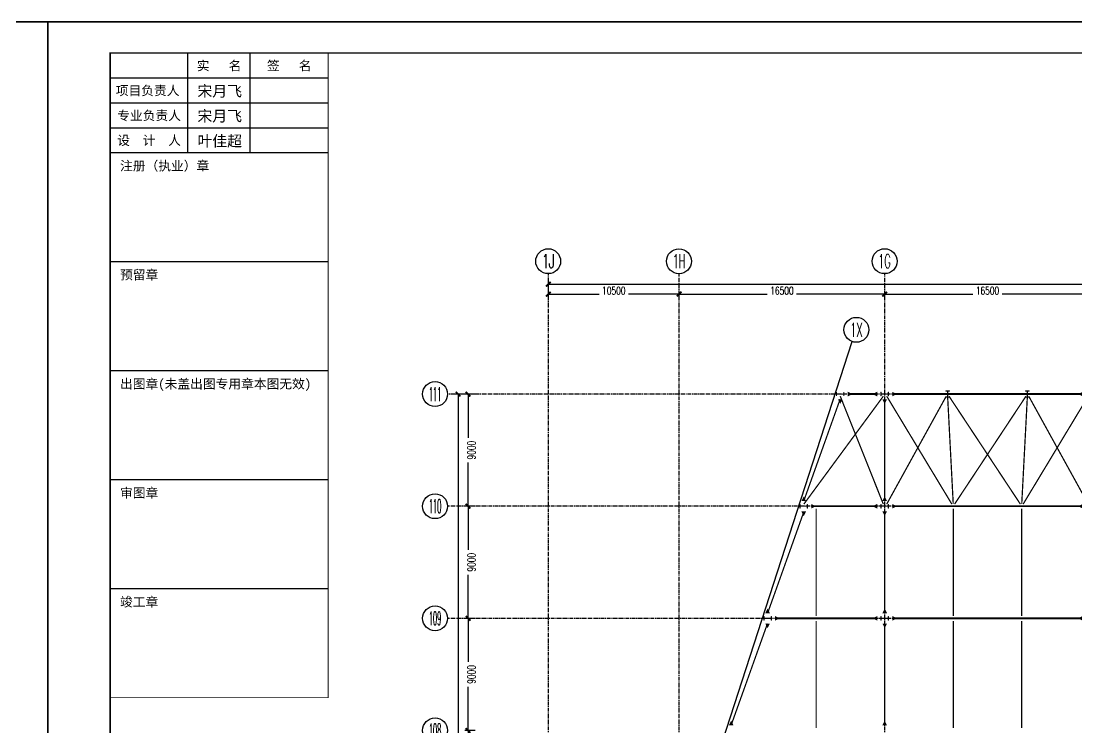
# Model space of a CAD drawing. Extents: x 782294 to 1727252, y -631030 to 17645.
# Drawn here: x 1388631 to 1473377, y -182724 to -125993 of the extents above; entities that cross this region are included whole.
import ezdxf
from ezdxf.enums import TextEntityAlignment as Align

# ---------------------------------------------------------------- set-up
doc = ezdxf.new("R2010")
doc.units = 0
for name, pattern in [('CENTER', [2, 1.25, -0.25, 0.25, -0.25]), ('ZN-CENTER', [2, 1.25, -0.25, 0.25, -0.25]), ('ZN-DOTE', [2.42, 2, -0.2, 0.02, -0.2])]:
    doc.linetypes.add(name, pattern=pattern)
doc.layers.get('Defpoints').update_dxf_attribs({"color": 210})
for name, color, linetype in [('!ZN1-填充-8', 8, 'Continuous'), ('!ZN2-WALL-5', 5, 'Continuous'), ('!ZN3-铝板幕墙-3', 3, 'Continuous'), ('!ZN6-轴线-1', 1, 'ZN-CENTER'), ('!ZN7-符号-173', 173, 'Continuous'), ('0-cxFrame', 155, 'Continuous'), ('2钢材断面', 2, 'Continuous'), ('3符号', 3, 'Continuous'), ('40钢材投影', 40, 'Continuous'), ('ALT_CEN-0-30', 1, 'CENTER'), ('DIM', 173, 'Continuous'), ('DOTE', 1, 'CENTER'), ('qianming', 155, 'Continuous'), ('S-AXIS', 111, 'Continuous'), ('TEXT', 7, 'Continuous'), ('结构轮廓线', 1, 'Continuous')]:
    doc.layers.add(name, color=color, linetype=linetype)
for name, color, linetype, lineweight in [('0-cxText', 131, 'Continuous', 25), ('S-bea', 40, 'Continuous', 0), ('S-col', 2, 'Continuous', 0), ('柱间支撑', 6, 'CENTER', 0), ('梁', 4, 'Continuous', 18)]:
    doc.layers.add(name, color=color, linetype=linetype, lineweight=lineweight)
doc.styles.add('_TCH_AXIS', font='COMPLEX', dxfattribs={"bigfont": 'GBCBIG'})
doc.styles.add('cx_biaoti', font='')
doc.styles.add('cx_tuming', font='simhei.ttf')
doc.styles.add('cx_tuqian1', font='')
doc.styles.add('DHTEXT-1', font='romans.shx', dxfattribs={"width": 0.7, "bigfont": 'chinese.shx'})
doc.styles.add('卓越符号', font='ROMANS.shx', dxfattribs={"width": 0.7, "bigfont": 'CHINESE.shx'})
doc.styles.add('图框宋体', font='', dxfattribs={"width": 0.75})
doc.styles.add('黑体', font='simhei.ttf', dxfattribs={"height": 12})
doc.styles.get('cx_biaoti').set_extended_font_data('SimSun')
doc.styles.get('cx_tuqian1').set_extended_font_data('SimSun')
doc.styles.get('图框宋体').set_extended_font_data('SimSun')
doc.dimstyles.new('ZN250', dxfattribs={"dimscale": 250, "dimtxt": 2.5, "dimasz": 1.5, "dimexe": 1, "dimexo": 2, "dimgap": 0.9, "dimtad": 1, "dimdec": 0, "dimdsep": 46, "dimtxsty": 'DHTEXT-1', "dimblk": 'ARCHTICK', "dimcen": 2.5, "dimclrd": 173, "dimclre": 173, "dimclrt": 7, "dimazin": 2, "dimtfac": 1, "dimtdec": 0, "dimtix": 1, "dimtmove": 2, "dimatfit": 3, "dimfxl": 0, "dimarcsym": 0})
doc.dimstyles.new('ZN50', dxfattribs={"dimscale": 50, "dimtxt": 2.5, "dimasz": 1.5, "dimexe": 1, "dimexo": 2, "dimgap": 0.9, "dimtad": 1, "dimdec": 0, "dimdsep": 46, "dimtxsty": 'DHTEXT-1', "dimblk": 'ARCHTICK', "dimcen": 2.5, "dimclrd": 173, "dimclre": 173, "dimclrt": 7, "dimazin": 2, "dimtfac": 1, "dimtdec": 0, "dimtix": 1, "dimtmove": 2, "dimatfit": 3, "dimfxl": 0, "dimtolj": 1, "dimtzin": 12, "dimarcsym": 0})
pattern_1 = [(45, (23170.37, -840229.27), (-70.710678, 70.710678), []), (50, (23170.37, -840229.27), (358.63009, -31.37607), [37.5, -412.5]), (355, (23170.37, -840229.27), (-69.37567, 376.09607), [30, -330]), (100.4514, (23200.26, -840231.9), (289.25469, 344.71977), [31.8701, -350.57106]), (46.1842, (23170.37, -840129.27), (533.62052, -82.7595), [56.25, -618.75]), (96.6356, (23214.84, -840136.17), (467.33135, 487.05894), [47.80514, -525.8565]), (351.1842, (23170.37, -840129.27), (467.33097, 487.0593), [45, -495]), (21, (23220.37, -840154.27), (298.45353, -201.30945), [37.5, -412.5]), (326, (23220.37, -840154.27), (121.65767, 362.57502), [30, -330]), (71.4514, (23245.24, -840171.05), (420.11131, 161.26525), [31.8701, -350.57106]), (37.5, (23170.37, -840229.27), (6.079928, 166.446927), [0, -326, 0, -335, 0, -331.25]), (7.5, (23170.37, -840229.27), (131.53477, 197.205856), [0, -191, 0, -318.5, 0, -126.25]), (327.5, (23058.87, -840229.27), (266.911218, -11.277436), [0, -125, 0, -390, 0, -517.5]), (317.5, (23008.87, -840229.27), (291.593085, 50.05249), [0, -162.5, 0, -259, 0, -367.5])]

# ---------------------------------------------------------------- blocks, each defined once
blk = doc.blocks.new('zjcx_lan_xinxi(Dragon)')
for p, q in [((7000, -3200), (0, -3200)), ((7000, -6700), (0, -6700)), ((7000, -10200), (0, -10200)), ((7000, -13700), (0, -13700)), ((7000, -17200), (0, -17200))]:
    blk.add_line(p, q)
at = {"const_width": 25}
blk.add_lwpolyline([(0, -20700), (7000, -20700), (7000, 0), (0, 0)], close=True, dxfattribs=at)
for points in [[(2500, -3200), (2500, 0)], [(4500, -3200), (4500, 0)], [(0, -800), (7000, -800)], [(0, -1600), (7000, -1600)], [(0, -2400), (7000, -2400)]]:
    blk.add_lwpolyline(points)
for points in [[(7000, -3200), (7000, 0)], [(0, -3200), (7000, -3200)], [(0, -20700), (7000, -20700), (7000, -3200)], [(0, -20700), (7000, -20700)]]:
    blk.add_lwpolyline(points, dxfattribs=at)
at = {"style": '图框宋体'}
for s, p in [('实   名', (3500, -400)), ('签   名', (5750, -400)), ('项目负责人', (1204, -1200)), ('专业负责人', (1250, -2000)), ('设  计  人', (1250, -2800))]:
    blk.add_text(s, height=300, dxfattribs=at).set_placement(p, align=Align.MIDDLE)
for s, p in [('注册（执业）章', (318, -3771)), ('预留章', (318, -7271)), ('出图章(未盖出图专用章本图无效)', (318, -10771)), ('审图章', (318, -14271)), ('竣工章', (318, -17771))]:
    blk.add_text(s, height=300, dxfattribs=at).set_placement(p)
blk = doc.blocks.new('T-信息(Dragon)')
at = {"layer": '0-cxFrame'}
blk.add_blockref('zjcx_lan_xinxi(Dragon)', (0, 0), dxfattribs=at)
at = {"layer": 'qianming', "color": 3, "style": 'cx_biaoti'}
for s, p in [('宋月飞', (3519, -1222)), ('宋月飞', (3519, -2022)), ('叶佳超', (3519, -2822))]:
    blk.add_text(s, height=350, dxfattribs=at).set_placement(p, align=Align.MIDDLE_CENTER)
blk = doc.blocks.new('TK22.A1 L(Dragon)')
at = {"layer": '0-cxFrame', "color": 7, "const_width": 0.5}
blk.add_lwpolyline([(0, 0), (-841, 0), (-841, 594), (0, 594)], close=True, dxfattribs=at)
at = {"layer": '0-cxFrame', "const_width": 0.5}
blk.add_lwpolyline([(-80, 10), (-821, 10), (-821, 584), (-80, 584)], close=True, dxfattribs=at)
at = {"layer": '0-cxFrame', "xscale": 0.01, "yscale": 0.01, "zscale": 0.01}
blk.add_blockref('T-信息(Dragon)', (-821, 584), dxfattribs=at)
at = {"style": '黑体', "flags": 4}
blk.add_attdef('图幅', text='', height=3.3, dxfattribs=at).set_placement((-40, 3), align=Align.RIGHT)
at = {"layer": '0-cxText', "flags": 4}
for tag, height, style, p in [('建设单位', 3.5, 'cx_tuming', (-45, 240)), ('项目名称', 3.5, 'cx_tuming', (-45, 210)), ('子项名称', 3.5, 'cx_tuming', (-45, 180)), ('工程编号', 3.3, 'cx_tuqian1', (-35, 165)), ('图名1', 3.5, 'cx_tuming', (-45, 87)), ('图名2', 3.5, 'cx_tuming', (-45, 79)), ('图名3', 3.5, 'cx_tuming', (-45, 71)), ('出图日期', 3.3, 'cx_tuqian1', (-39, 60)), ('专业', 3.3, 'cx_tuqian1', (-55, 52)), ('图号', 3.3, 'cx_tuqian1', (-55, 44)), ('版次', 3.3, 'cx_tuqian1', (-20, 44))]:
    blk.add_attdef(tag, text='', height=height, dxfattribs=dict(at, style=style)).set_placement(p, align=Align.MIDDLE)
at = {"layer": 'Defpoints', "color": 6, "flags": 4}
for tag, height, style, p in [('tufu', 3.3, '黑体', (-12, 12)), ('dwfname', 4, 'cx_tuqian1', (-80, 3))]:
    blk.add_attdef(tag, text='', height=height, dxfattribs=dict(at, style=style)).set_placement(p, align=Align.RIGHT)
blk = doc.blocks.new('_ArchTick')
at = {"color": 0, "linetype": 'ByBlock', "const_width": 0.4}
blk.add_lwpolyline([(-0.5, -0.5), (0.5, 0.5)], dxfattribs=at)
blk = doc.blocks.new('*D1346')
at = {"layer": 'Defpoints', "color": 0, "ltscale": 2500, "transparency": 16777216}
for p in [(-5386, 63000), (-6444, 54000), (-5386, 54000)]:
    blk.add_point(p, dxfattribs=at)
at = {"layer": 'DIM', "color": 173, "linetype": 'ByBlock', "lineweight": -2, "ltscale": 2500, "transparency": 16777216}
for p, q in [((-5886, 63000), (-6694, 63000)), ((-6444, 63000), (-6444, 59496)), ((-6444, 54000), (-6444, 57504)), ((-5886, 54000), (-6694, 54000))]:
    blk.add_line(p, q, dxfattribs=at)
at = {"layer": 'DIM', "color": 173, "lineweight": -2, "ltscale": 2500, "transparency": 16777216, "xscale": 375, "yscale": 375, "zscale": 375}
for p, rotation in [((-6444, 63000), 90), ((-6444, 54000), 270)]:
    blk.add_blockref('_ArchTick', p, dxfattribs=dict(at, rotation=rotation))
at = {"layer": 'DIM', "color": 7, "ltscale": 2500, "transparency": 16777216, "insert": (-6169, 58500), "char_height": 625, "attachment_point": 5, "rotation": 90, "style": 'DHTEXT-1'}
blk.add_mtext('9000', dxfattribs=at)
blk = doc.blocks.new('*D1347')
at = {"layer": 'Defpoints', "color": 0, "ltscale": 2500, "transparency": 16777216}
for p in [(-5386, 72000), (-6444, 63000), (-5386, 63000)]:
    blk.add_point(p, dxfattribs=at)
at = {"layer": 'DIM', "color": 173, "linetype": 'ByBlock', "lineweight": -2, "ltscale": 2500, "transparency": 16777216}
for p, q in [((-5886, 72000), (-6694, 72000)), ((-6444, 72000), (-6444, 68496)), ((-6444, 63000), (-6444, 66504)), ((-5886, 63000), (-6694, 63000))]:
    blk.add_line(p, q, dxfattribs=at)
at = {"layer": 'DIM', "color": 173, "lineweight": -2, "ltscale": 2500, "transparency": 16777216, "xscale": 375, "yscale": 375, "zscale": 375}
for p, rotation in [((-6444, 72000), 90), ((-6444, 63000), 270)]:
    blk.add_blockref('_ArchTick', p, dxfattribs=dict(at, rotation=rotation))
at = {"layer": 'DIM', "color": 7, "ltscale": 2500, "transparency": 16777216, "insert": (-6169, 67500), "char_height": 625, "attachment_point": 5, "rotation": 90, "style": 'DHTEXT-1'}
blk.add_mtext('9000', dxfattribs=at)
blk = doc.blocks.new('*D1348')
at = {"layer": 'Defpoints', "color": 0, "ltscale": 2500, "transparency": 16777216}
for p in [(-5386, 81000), (-6444, 72000), (-5386, 72000)]:
    blk.add_point(p, dxfattribs=at)
at = {"layer": 'DIM', "color": 173, "linetype": 'ByBlock', "lineweight": -2, "ltscale": 2500, "transparency": 16777216}
for p, q in [((-5886, 81000), (-6694, 81000)), ((-6444, 81000), (-6444, 77496)), ((-6444, 72000), (-6444, 75504)), ((-5886, 72000), (-6694, 72000))]:
    blk.add_line(p, q, dxfattribs=at)
at = {"layer": 'DIM', "color": 173, "lineweight": -2, "ltscale": 2500, "transparency": 16777216, "xscale": 375, "yscale": 375, "zscale": 375}
for p, rotation in [((-6444, 81000), 90), ((-6444, 72000), 270)]:
    blk.add_blockref('_ArchTick', p, dxfattribs=dict(at, rotation=rotation))
at = {"layer": 'DIM', "color": 7, "ltscale": 2500, "transparency": 16777216, "insert": (-6169, 76500), "char_height": 625, "attachment_point": 5, "rotation": 90, "style": 'DHTEXT-1'}
blk.add_mtext('9000', dxfattribs=at)
blk = doc.blocks.new('*D1349')
at = {"layer": 'Defpoints', "color": 0, "ltscale": 2500, "transparency": 16777216}
for p in [(-5386, 90000), (-6444, 81000), (-5386, 81000)]:
    blk.add_point(p, dxfattribs=at)
at = {"layer": 'DIM', "color": 173, "linetype": 'ByBlock', "lineweight": -2, "ltscale": 2500, "transparency": 16777216}
for p, q in [((-5886, 90000), (-6694, 90000)), ((-6444, 90000), (-6444, 86496)), ((-6444, 81000), (-6444, 84504)), ((-5886, 81000), (-6694, 81000))]:
    blk.add_line(p, q, dxfattribs=at)
at = {"layer": 'DIM', "color": 173, "lineweight": -2, "ltscale": 2500, "transparency": 16777216, "xscale": 375, "yscale": 375, "zscale": 375}
for p, rotation in [((-6444, 90000), 90), ((-6444, 81000), 270)]:
    blk.add_blockref('_ArchTick', p, dxfattribs=dict(at, rotation=rotation))
at = {"layer": 'DIM', "color": 7, "ltscale": 2500, "transparency": 16777216, "insert": (-6169, 85500), "char_height": 625, "attachment_point": 5, "rotation": 90, "style": 'DHTEXT-1'}
blk.add_mtext('9000', dxfattribs=at)
blk = doc.blocks.new('*D1350')
at = {"layer": 'Defpoints', "color": 0, "ltscale": 2500, "transparency": 16777216}
for p in [(10500, 98027), (0, 97120), (10500, 97120)]:
    blk.add_point(p, dxfattribs=at)
at = {"layer": 'DIM', "color": 173, "linetype": 'ByBlock', "lineweight": -2, "ltscale": 2500, "transparency": 16777216}
for p, q in [((0, 97620), (0, 98277)), ((0, 98027), (4077, 98027)), ((10500, 98027), (6423, 98027)), ((10500, 97620), (10500, 98277))]:
    blk.add_line(p, q, dxfattribs=at)
at = {"layer": 'DIM', "color": 173, "lineweight": -2, "ltscale": 2500, "transparency": 16777216, "xscale": 375, "yscale": 375, "zscale": 375, "rotation": 180}
blk.add_blockref('_ArchTick', (0, 98027), dxfattribs=at)
at = {"layer": 'DIM', "color": 173, "lineweight": -2, "ltscale": 2500, "transparency": 16777216, "xscale": 375, "yscale": 375, "zscale": 375}
blk.add_blockref('_ArchTick', (10500, 98027), dxfattribs=at)
at = {"layer": 'DIM', "color": 7, "ltscale": 2500, "transparency": 16777216, "insert": (5250, 98302), "char_height": 625, "attachment_point": 5, "style": 'DHTEXT-1'}
blk.add_mtext('10500', dxfattribs=at)
blk = doc.blocks.new('*D1351')
at = {"layer": 'Defpoints', "color": 0, "ltscale": 2500, "transparency": 16777216}
for p in [(27000, 98027), (10500, 97120), (27000, 97120)]:
    blk.add_point(p, dxfattribs=at)
at = {"layer": 'DIM', "color": 173, "linetype": 'ByBlock', "lineweight": -2, "ltscale": 2500, "transparency": 16777216}
for p, q in [((10500, 97620), (10500, 98277)), ((10500, 98027), (17577, 98027)), ((27000, 98027), (19923, 98027)), ((27000, 97620), (27000, 98277))]:
    blk.add_line(p, q, dxfattribs=at)
at = {"layer": 'DIM', "color": 173, "lineweight": -2, "ltscale": 2500, "transparency": 16777216, "xscale": 375, "yscale": 375, "zscale": 375, "rotation": 180}
blk.add_blockref('_ArchTick', (10500, 98027), dxfattribs=at)
at = {"layer": 'DIM', "color": 173, "lineweight": -2, "ltscale": 2500, "transparency": 16777216, "xscale": 375, "yscale": 375, "zscale": 375}
blk.add_blockref('_ArchTick', (27000, 98027), dxfattribs=at)
at = {"layer": 'DIM', "color": 7, "ltscale": 2500, "transparency": 16777216, "insert": (18750, 98302), "char_height": 625, "attachment_point": 5, "style": 'DHTEXT-1'}
blk.add_mtext('16500', dxfattribs=at)
blk = doc.blocks.new('*D1358')
at = {"layer": 'Defpoints', "color": 0, "ltscale": 2500, "transparency": 16777216}
for p in [(43500, 98027), (27000, 97120), (43500, 97120)]:
    blk.add_point(p, dxfattribs=at)
at = {"layer": 'DIM', "color": 173, "linetype": 'ByBlock', "lineweight": -2, "ltscale": 2500, "transparency": 16777216}
for p, q in [((27000, 97620), (27000, 98277)), ((27000, 98027), (34077, 98027)), ((43500, 98027), (36423, 98027)), ((43500, 97620), (43500, 98277))]:
    blk.add_line(p, q, dxfattribs=at)
at = {"layer": 'DIM', "color": 173, "lineweight": -2, "ltscale": 2500, "transparency": 16777216, "xscale": 375, "yscale": 375, "zscale": 375, "rotation": 180}
blk.add_blockref('_ArchTick', (27000, 98027), dxfattribs=at)
at = {"layer": 'DIM', "color": 173, "lineweight": -2, "ltscale": 2500, "transparency": 16777216, "xscale": 375, "yscale": 375, "zscale": 375}
blk.add_blockref('_ArchTick', (43500, 98027), dxfattribs=at)
at = {"layer": 'DIM', "color": 7, "ltscale": 2500, "transparency": 16777216, "insert": (35250, 98302), "char_height": 625, "attachment_point": 5, "style": 'DHTEXT-1'}
blk.add_mtext('16500', dxfattribs=at)
blk = doc.blocks.new('*D1370')
at = {"layer": 'Defpoints', "color": 0, "ltscale": 2500, "transparency": 16777216}
for p in [(125100, 98827), (0, 97220), (125100, 97220)]:
    blk.add_point(p, dxfattribs=at)
at = {"layer": 'DIM', "color": 173, "linetype": 'ByBlock', "lineweight": -2, "ltscale": 2500, "transparency": 16777216}
for p, q in [((0, 97720), (0, 99077)), ((0, 98827), (61269, 98827)), ((125100, 98827), (64031, 98827)), ((125100, 97720), (125100, 99077))]:
    blk.add_line(p, q, dxfattribs=at)
at = {"layer": 'DIM', "color": 173, "lineweight": -2, "ltscale": 2500, "transparency": 16777216, "xscale": 375, "yscale": 375, "zscale": 375, "rotation": 180}
blk.add_blockref('_ArchTick', (0, 98827), dxfattribs=at)
at = {"layer": 'DIM', "color": 173, "lineweight": -2, "ltscale": 2500, "transparency": 16777216, "xscale": 375, "yscale": 375, "zscale": 375}
blk.add_blockref('_ArchTick', (125100, 98827), dxfattribs=at)
at = {"layer": 'DIM', "color": 7, "ltscale": 2500, "transparency": 16777216, "insert": (62650, 99102), "char_height": 625, "attachment_point": 5, "style": 'DHTEXT-1'}
blk.add_mtext('125100', dxfattribs=at)
blk = doc.blocks.new('*D1371')
at = {"layer": 'Defpoints', "color": 0, "ltscale": 2500, "transparency": 16777216}
for p in [(-5486, 90000), (-7244, 0), (-5486, 0)]:
    blk.add_point(p, dxfattribs=at)
at = {"layer": 'DIM', "color": 173, "linetype": 'ByBlock', "lineweight": -2, "ltscale": 2500, "transparency": 16777216}
for p, q in [((-5986, 90000), (-7494, 90000)), ((-7244, 90000), (-7244, 46204)), ((-7244, 0), (-7244, 43796)), ((-5986, 0), (-7494, 0))]:
    blk.add_line(p, q, dxfattribs=at)
at = {"layer": 'DIM', "color": 173, "lineweight": -2, "ltscale": 2500, "transparency": 16777216, "xscale": 375, "yscale": 375, "zscale": 375}
for p, rotation in [((-7244, 90000), 90), ((-7244, 0), 270)]:
    blk.add_blockref('_ArchTick', p, dxfattribs=dict(at, rotation=rotation))
at = {"layer": 'DIM', "color": 7, "ltscale": 2500, "transparency": 16777216, "insert": (-6969, 45000), "char_height": 625, "attachment_point": 5, "rotation": 90, "style": 'DHTEXT-1'}
blk.add_mtext('90000', dxfattribs=at)
blk = doc.blocks.new('卓越-轴号')
blk.add_circle((0, 0), 4)
at = {"color": 0, "style": '_TCH_AXIS', "width": 1.041667, "flags": 8}
blk.add_attdef('A', text='', height=4.48, dxfattribs=at).set_placement((-2, -2.24), (2, -2.24), align=Align.FIT)
blk = doc.blocks.new('*U28')
at = {"const_width": 0.7}
blk.add_lwpolyline([(-11.29, 0), (11.29, 0)], dxfattribs=at)
at = {"color": 0, "style": '卓越符号', "width": 0.7, "flags": 8}
blk.add_attdef('图名', text='', height=5, dxfattribs=at).set_placement((0, 1.85), align=Align.CENTER)
blk.add_attdef('比例', (14.09, 1.85), '', height=4, dxfattribs=at)
blk = doc.blocks.new('A$Cec10f56f')
at = {"layer": '!ZN1-填充-8'}
h = blk.add_hatch(color=252, dxfattribs=at)
h.dxf.hatch_style = 1
h.paths.add_polyline_path([(10, 55), (10, 63), (18, 55)])
h = blk.add_hatch(color=252, dxfattribs=at)
h.dxf.hatch_style = 1
h.paths.add_polyline_path([(18, 55), (18, 45), (10, 45), (10, 55)])
h = blk.add_hatch(color=252, dxfattribs=at)
h.dxf.hatch_style = 1
h.paths.add_polyline_path([(10, 45), (10, 37), (18, 45)])
h = blk.add_hatch(color=252, dxfattribs=at)
h.dxf.hatch_style = 1
h.paths.add_polyline_path([(10, -45), (10, -37), (18, -45)])
h = blk.add_hatch(color=252, dxfattribs=at)
h.dxf.hatch_style = 1
h.paths.add_polyline_path([(18, -45), (18, -55), (10, -55), (10, -45)])
h = blk.add_hatch(color=252, dxfattribs=at)
h.dxf.hatch_style = 1
h.paths.add_polyline_path([(10, -55), (10, -63), (18, -55)])
at = {"layer": '2钢材断面'}
for p, q in [((0, 100), (10, 100)), ((0, 100), (0, -100)), ((10, 100), (10, 45)), ((10, 45), (10, -44)), ((0, -100), (10, -100)), ((10, -44), (10, -100))]:
    blk.add_line(p, q, dxfattribs=at)
at = {"layer": '40钢材投影'}
for p, q in [((18, 55), (10, 63)), ((10, 55), (200, 55)), ((10, 45), (200, 45)), ((18, 45), (10, 37)), ((200, 55), (200, 45)), ((18, -45), (10, -37)), ((10, -45), (200, -45)), ((10, -55), (200, -55)), ((18, -55), (10, -63)), ((200, -45), (200, -55))]:
    blk.add_line(p, q, dxfattribs=at)
for points in [[(172, 45), (150, 45), (150, 55), (200, 55), (200, 45), (184, 45)], [(172, -55), (150, -55), (150, -45), (200, -45), (200, -55), (184, -55)]]:
    blk.add_lwpolyline(points, dxfattribs=at)
at = {"layer": 'ALT_CEN-0-30', "ltscale": 0.3}
for p, q in [((0, 50), (198, 50)), ((0, -50), (198, -50))]:
    blk.add_line(p, q, dxfattribs=at)
blk = doc.blocks.new('*D263')
at = {"layer": 'Defpoints', "color": 0, "ltscale": 500, "transparency": 16777216}
for p in [(1725813, -107828), (1725813, -109028), (1726225, -109028)]:
    blk.add_point(p, dxfattribs=at)
at = {"layer": 'DIM', "color": 173, "linetype": 'ByBlock', "lineweight": -2, "ltscale": 500, "transparency": 16777216}
for p, q in [((1725913, -107828), (1726275, -107828)), ((1726225, -107828), (1726225, -109028)), ((1725913, -109028), (1726275, -109028))]:
    blk.add_line(p, q, dxfattribs=at)
at = {"layer": 'DIM', "color": 173, "lineweight": -2, "ltscale": 500, "transparency": 16777216, "xscale": 75, "yscale": 75, "zscale": 75}
for p, rotation in [((1726225, -107828), 90), ((1726225, -109028), 270)]:
    blk.add_blockref('_ArchTick', p, dxfattribs=dict(at, rotation=rotation))
at = {"layer": 'DIM', "color": 7, "ltscale": 500, "transparency": 16777216, "insert": (1726118, -108428), "char_height": 125, "attachment_point": 5, "rotation": 90, "style": 'DHTEXT-1'}
blk.add_mtext('\\A1;1200', dxfattribs=at)
blk = doc.blocks.new('*U24')
at = {"ltscale": 10}
blk.add_line((3.48, 0), (-6.85, 0), dxfattribs=at)
blk.add_lwpolyline([(3, 3), (0, 0), (-3, 3), (13.45, 3)])
at = {"color": 0, "style": '卓越符号', "width": 0.7, "flags": 8}
blk.add_attdef('±0.000', text='', height=3.5, dxfattribs=at).set_placement((13.45, 4.35), align=Align.RIGHT)
blk = doc.blocks.new('*D264')
at = {"layer": 'Defpoints', "color": 0, "ltscale": 500, "transparency": 16777216}
for p in [(1725813, -107128), (1726225, -107128), (1725813, -107828)]:
    blk.add_point(p, dxfattribs=at)
at = {"layer": 'DIM', "color": 173, "linetype": 'ByBlock', "lineweight": -2, "ltscale": 500, "transparency": 16777216}
for p, q in [((1725913, -107128), (1726275, -107128)), ((1726225, -107828), (1726225, -107128)), ((1725913, -107828), (1726275, -107828))]:
    blk.add_line(p, q, dxfattribs=at)
at = {"layer": 'DIM', "color": 173, "lineweight": -2, "ltscale": 500, "transparency": 16777216, "xscale": 75, "yscale": 75, "zscale": 75}
for p, rotation in [((1726225, -107128), 90), ((1726225, -107828), 270)]:
    blk.add_blockref('_ArchTick', p, dxfattribs=dict(at, rotation=rotation))
at = {"layer": 'DIM', "color": 7, "ltscale": 500, "transparency": 16777216, "insert": (1726118, -107478), "char_height": 125, "attachment_point": 5, "rotation": 90, "style": 'DHTEXT-1'}
blk.add_mtext('\\A1;700', dxfattribs=at)
blk = doc.blocks.new('A$C782baac0')
at = {"layer": 'S-bea'}
for points in [[(24031, 90000, 375, 0, 0), (24406, 90000, 375, 0, 0)], [(26400, 90000, 375, 0, 0), (26025, 90000, 375, 0, 0)], [(26400, 90000, 375, 0, 0), (26025, 90000, 375, 0, 0)], [(27600, 90000, 375, 0, 0), (27975, 90000, 375, 0, 0)], [(42900, 90000, 375, 0, 0), (42525, 90000, 375, 0, 0)], [(42900, 90000, 375, 0, 0), (42525, 90000, 375, 0, 0)], [(23431, 89585, 375, 0, 0), (23431, 89210, 375, 0, 0)], [(27000, 89585, 375, 0, 0), (27000, 89210, 375, 0, 0)], [(20500, 81415, 375, 0, 0), (20500, 81790, 375, 0, 0)], [(27000, 81415, 375, 0, 0), (27000, 81790, 375, 0, 0)], [(20500, 80585, 375, 0, 0), (20500, 80210, 375, 0, 0)], [(21100, 81000, 375, 0, 0), (21475, 81000, 375, 0, 0)], [(26400, 81000, 375, 0, 0), (26025, 81000, 375, 0, 0)], [(26400, 81000, 375, 0, 0), (26025, 81000, 375, 0, 0)], [(27000, 80585, 375, 0, 0), (27000, 80210, 375, 0, 0)], [(27600, 81000, 375, 0, 0), (27975, 81000, 375, 0, 0)], [(42900, 81000, 375, 0, 0), (42525, 81000, 375, 0, 0)], [(42900, 81000, 375, 0, 0), (42525, 81000, 375, 0, 0)], [(17600, 72415, 375, 0, 0), (17600, 72790, 375, 0, 0)], [(27000, 72415, 375, 0, 0), (27000, 72790, 375, 0, 0)], [(18200, 72000, 375, 0, 0), (18575, 72000, 375, 0, 0)], [(26400, 72000, 375, 0, 0), (26025, 72000, 375, 0, 0)], [(26400, 72000, 375, 0, 0), (26025, 72000, 375, 0, 0)], [(27600, 72000, 375, 0, 0), (27975, 72000, 375, 0, 0)], [(42900, 72000, 375, 0, 0), (42525, 72000, 375, 0, 0)], [(42900, 72000, 375, 0, 0), (42525, 72000, 375, 0, 0)], [(17600, 71585, 375, 0, 0), (17600, 71210, 375, 0, 0)], [(27000, 71585, 375, 0, 0), (27000, 71210, 375, 0, 0)], [(14670, 63415, 375, 0, 0), (14670, 63790, 375, 0, 0)], [(27000, 63415, 375, 0, 0), (27000, 63790, 375, 0, 0)]]:
    blk.add_lwpolyline(points, format="xyseb", dxfattribs=at)
at = {"layer": 'S-bea', "const_width": 150}
for points in [[(24031, 90000), (26400, 90000)], [(27600, 90000), (42900, 90000)], [(21100, 81000), (26400, 81000)], [(27600, 81000), (42900, 81000)], [(18200, 72000), (26400, 72000)], [(27600, 72000), (42900, 72000)]]:
    blk.add_lwpolyline(points, dxfattribs=at)
at = {"layer": 'S-col'}
for points in [[(23131, 89850), (23131, 90150), (23143, 90150), (23143, 90004), (23719, 90004), (23719, 90150), (23731, 90150), (23731, 89850), (23719, 89850), (23719, 89996), (23143, 89996), (23143, 89850)], [(26700, 89850), (26700, 90150), (26712, 90150), (26712, 90004), (27288, 90004), (27288, 90150), (27300, 90150), (27300, 89850), (27288, 89850), (27288, 89996), (26712, 89996), (26712, 89850)], [(32200, 89750), (31900, 89750), (31900, 89762), (32046, 89762), (32046, 90238), (31900, 90238), (31900, 90250), (32200, 90250), (32200, 90238), (32054, 90238), (32054, 89762), (32200, 89762)], [(38300, 89750), (38600, 89750), (38600, 89762), (38454, 89762), (38454, 90238), (38600, 90238), (38600, 90250), (38300, 90250), (38300, 90238), (38446, 90238), (38446, 89762), (38300, 89762)], [(20200, 80850), (20200, 81150), (20212, 81150), (20212, 81004), (20788, 81004), (20788, 81150), (20800, 81150), (20800, 80850), (20788, 80850), (20788, 80996), (20212, 80996), (20212, 80850)], [(26700, 80850), (26700, 81150), (26712, 81150), (26712, 81004), (27288, 81004), (27288, 81150), (27300, 81150), (27300, 80850), (27288, 80850), (27288, 80996), (26712, 80996), (26712, 80850)], [(17300, 71850), (17300, 72150), (17312, 72150), (17312, 72004), (17888, 72004), (17888, 72150), (17900, 72150), (17900, 71850), (17888, 71850), (17888, 71996), (17312, 71996), (17312, 71850)], [(26700, 71850), (26700, 72150), (26712, 72150), (26712, 72004), (27288, 72004), (27288, 72150), (27300, 72150), (27300, 71850), (27288, 71850), (27288, 71996), (26712, 71996), (26712, 71850)]]:
    blk.add_lwpolyline(points, close=True, dxfattribs=at)
at = {"layer": '柱间支撑', "linetype": 'Continuous', "const_width": 100}
for points in [[(20510, 81167), (26890, 89833)], [(26890, 81167), (23430, 89833)], [(32390, 81167), (27160, 89833)], [(27160, 81167), (31940, 89833)], [(32500, 81200), (32050, 89800)], [(37890, 81167), (32160, 89833)], [(32610, 81167), (38340, 89833)], [(38000, 81200), (38450, 89800)], [(38110, 81167), (43340, 89833)], [(43340, 81167), (38560, 89833)], [(21500, 72200), (21500, 80800)], [(32500, 72200), (32500, 80800)], [(38000, 72200), (38000, 80800)], [(21500, 63200), (21500, 71800)], [(32500, 63200), (32500, 71800)], [(38000, 63200), (38000, 71800)]]:
    blk.add_lwpolyline(points, dxfattribs=at)
at = {"layer": '梁', "linetype": 'Continuous', "const_width": 100}
for points in [[(20500, 81415), (23420, 89585)], [(27000, 81415), (27000, 89585)], [(17600, 72415), (20520, 80585)], [(27000, 72415), (27000, 80585)], [(14670, 63415), (17590, 71585)], [(27000, 63415), (27000, 71585)]]:
    blk.add_lwpolyline(points, dxfattribs=at)
blk = doc.blocks.new('20250901082728')
at = {"layer": 'DOTE', "ltscale": 250}
for p, q in [((0, -5988.9), (0, 99667.3)), ((10500, -5994), (10500, 99662.3)), ((27000, -5993.9), (27000, 99662.3)), ((133969.2, 90000), (-8092.2, 90000)), ((109500, 81000), (-8092.2, 81000)), ((109500, 72000), (-8092.2, 72000))]:
    blk.add_line(p, q, dxfattribs=at)
at = {"layer": 'DOTE', "linetype": 'ByBlock'}
blk.add_lwpolyline([(-2087.6, 12582.6), (24399, 94214.7)], dxfattribs=at)
at = {"layer": '3符号', "color": 7}
ref = blk.add_blockref('卓越-轴号', (-12.9, 100667.2), dxfattribs=dict(at, xscale=250, yscale=250, zscale=250))
ref.add_attrib('A', '1J', dxfattribs={"layer": '0', "color": 0, "height": 1120, "style": '_TCH_AXIS', "width": 0.721154}).set_placement((-512.9, 100107.2), (487.1, 100107.2), align=Align.FIT)
ref = blk.add_blockref('卓越-轴号', (10487, 100662.1), dxfattribs=dict(at, xscale=250, yscale=250, zscale=250))
ref.add_attrib('A', '1H', dxfattribs={"layer": '0', "color": 0, "height": 1120, "style": '_TCH_AXIS', "width": 0.535714}).set_placement((9987, 100102.1), (10987, 100102.1), align=Align.FIT)
ref = blk.add_blockref('卓越-轴号', (26987, 100667.2), dxfattribs=dict(at, xscale=250, yscale=250, zscale=250))
ref.add_attrib('A', '1G', dxfattribs={"layer": '0', "color": 0, "height": 1120, "style": '_TCH_AXIS', "width": 0.568182}).set_placement((26487, 100107.2), (27487, 100107.2), align=Align.FIT)
ref = blk.add_blockref('卓越-轴号', (24725.2, 95160), dxfattribs=dict(at, xscale=250, yscale=250, zscale=250))
ref.add_attrib('A', '1X', dxfattribs={"layer": '0', "color": 0, "height": 1120, "style": '_TCH_AXIS', "width": 0.568182}).set_placement((24225.2, 94600), (25225.2, 94600), align=Align.FIT)
ref = blk.add_blockref('卓越-轴号', (-9092.2, 90001.1), dxfattribs=dict(at, xscale=250, yscale=250, zscale=250))
ref.add_attrib('A', '111', dxfattribs={"layer": '0', "color": 0, "height": 1120, "style": '_TCH_AXIS', "width": 0.480769}).set_placement((-9592.2, 89441.1), (-8592.2, 89441.1), align=Align.FIT)
ref = blk.add_blockref('卓越-轴号', (-9092.2, 81001.1), dxfattribs=dict(at, xscale=250, yscale=250, zscale=250))
ref.add_attrib('A', '110', dxfattribs={"layer": '0', "color": 0, "height": 1120, "style": '_TCH_AXIS', "width": 0.426136}).set_placement((-9592.2, 80441.1), (-8592.2, 80441.1), align=Align.FIT)
ref = blk.add_blockref('卓越-轴号', (-9092.2, 72001.1), dxfattribs=dict(at, xscale=250, yscale=250, zscale=250))
ref.add_attrib('A', '109', dxfattribs={"layer": '0', "color": 0, "height": 1120, "style": '_TCH_AXIS', "width": 0.382653}).set_placement((-9592.2, 71441.1), (-8592.2, 71441.1), align=Align.FIT)
ref = blk.add_blockref('卓越-轴号', (-9092.2, 63001.1), dxfattribs=dict(at, xscale=250, yscale=250, zscale=250))
ref.add_attrib('A', '108', dxfattribs={"layer": '0', "color": 0, "height": 1120, "style": '_TCH_AXIS', "width": 0.382653}).set_placement((-9592.2, 62441.1), (-8592.2, 62441.1), align=Align.FIT)
at = {"layer": 'DIM', "ltscale": 2500}
for base, p1, p2, angle, picture, middle in [((125100, 98826.7), (0, 97220), (125100, 97220), 0, '*D1370', (62650, 99101.7)), ((10500, 98026.7), (0, 97120), (10500, 97120), 0, '*D1350', (5250, 98301.7)), ((27000, 98026.7), (10500, 97120), (27000, 97120), 0, '*D1351', (18750, 98301.7)), ((43500, 98026.7), (27000, 97120), (43500, 97120), 0, '*D1358', (35250, 98301.7)), ((-7244.1, 0), (-5485.9, 90000), (-5485.9, 0), 270, '*D1371', (-6969.1, 45000)), ((-6444.1, 81000), (-5385.9, 90000), (-5385.9, 81000), 270, '*D1349', (-6169.1, 85500)), ((-6444.1, 72000), (-5385.9, 81000), (-5385.9, 72000), 270, '*D1348', (-6169.1, 76500)), ((-6444.1, 63000), (-5385.9, 72000), (-5385.9, 63000), 270, '*D1347', (-6169.1, 67500)), ((-6444.1, 54000), (-5385.9, 63000), (-5385.9, 54000), 270, '*D1346', (-6169.1, 58500))]:
    dim = blk.add_linear_dim(base=base, p1=p1, p2=p2, angle=angle, dimstyle='ZN250', dxfattribs=at)
    dim.commit()
    dim.dimension.update_dxf_attribs({"geometry": picture, "text_midpoint": middle, "dimtype": 129})
blk = doc.blocks.new('20250904100616')
at = {"layer": 'S-AXIS'}
h = blk.add_hatch(dxfattribs=at)
h.set_pattern_fill('AN31C', color=8, scale=500)
h.set_pattern_definition(pattern_1)
h.paths.add_polyline_path([(2200, 2600), (2050, 2600), (2050, 2150), (2200, 2150)])
h = blk.add_hatch(dxfattribs=at)
h.set_pattern_fill('AN31C', color=8, scale=500)
h.set_pattern_definition([(45, (23170.37, -840279.27), (-70.710678, 70.710678), []), (50, (23170.37, -840279.27), (358.63009, -31.37607), [37.5, -412.5]), (355, (23170.37, -840279.27), (-69.37567, 376.09607), [30, -330]), (100.4514, (23200.26, -840281.9), (289.25469, 344.71977), [31.8701, -350.57106]), (46.1842, (23170.37, -840179.27), (533.62052, -82.7595), [56.25, -618.75]), (96.6356, (23214.84, -840186.17), (467.33135, 487.05894), [47.80514, -525.8565]), (351.1842, (23170.37, -840179.27), (467.33097, 487.0593), [45, -495]), (21, (23220.37, -840204.27), (298.45353, -201.30945), [37.5, -412.5]), (326, (23220.37, -840204.27), (121.65767, 362.57502), [30, -330]), (71.4514, (23245.24, -840221.05), (420.11131, 161.26525), [31.8701, -350.57106]), (37.5, (23170.37, -840279.27), (6.079928, 166.446927), [0, -326, 0, -335, 0, -331.25]), (7.5, (23170.37, -840279.27), (131.53477, 197.205856), [0, -191, 0, -318.5, 0, -126.25]), (327.5, (23058.87, -840279.27), (266.911218, -11.277436), [0, -125, 0, -390, 0, -517.5]), (317.5, (23008.87, -840279.27), (291.593085, 50.05249), [0, -162.5, 0, -259, 0, -367.5])])
h.paths.add_polyline_path([(2200, 2150), (2050, 2150), (1900, 2150), (1900, 1400), (2200, 1400)])
h = blk.add_hatch(dxfattribs=at)
h.set_pattern_fill('AN31C', color=8, scale=500)
h.set_pattern_definition(pattern_1)
h.paths.add_polyline_path([(300, 700), (300, 534.4), (2200, 1400), (1900, 1400), (1900, 1428.2)])
h = blk.add_hatch(dxfattribs=at)
h.set_pattern_fill('AN31C', color=8, scale=500)
h.set_pattern_definition(pattern_1)
h.paths.add_polyline_path([(-463.8, 700), (-463.8, 660), (-363.8, 635), (-563.8, 585), (-463.8, 560), (-463.8, 550), (0, 550), (0, 700)])
h = blk.add_hatch(dxfattribs=at)
h.set_pattern_fill('AN31C', color=8, scale=500)
h.set_pattern_definition(pattern_1)
h.paths.add_polyline_path([(300, 700), (0, 700), (0, 550), (0, 0), (300, 0)])
at = {"layer": '!ZN2-WALL-5'}
for points in [[(2200, 2600), (2050, 2600), (2050, 2150), (2200, 2150)], [(1900, 2150), (2200, 2150), (2200, 1400), (1900, 1400)], [(0, 700), (300, 700), (300, 0), (0, 0)]]:
    blk.add_lwpolyline(points, close=True, dxfattribs=at)
for points in [[(300, 700), (1900, 1428.2)], [(300, 534.4), (2200, 1400)], [(-463.8, 550), (0, 550), (0, 700), (-463.8, 700)]]:
    blk.add_lwpolyline(points, dxfattribs=at)
at = {"layer": '!ZN6-轴线-1', "color": 1, "linetype": 'ZN-DOTE', "ltscale": 50}
for p, q in [((1434.7, 2600), (3082.5, 2600)), ((-756.4, 700), (2718.9, 700))]:
    blk.add_line(p, q, dxfattribs=at)
at = {"layer": '!ZN7-符号-173'}
blk.add_lwpolyline([(-463.8, 790), (-463.8, 660), (-363.8, 635), (-563.8, 585), (-463.8, 560), (-463.8, 430)], dxfattribs=at)
at = {"layer": '3符号', "color": 7}
ref = blk.add_blockref('*U24', (3082.5, 2600), dxfattribs=dict(at, xscale=25, yscale=25, zscale=25))
ref.add_attrib('±0.000', '14.400', dxfattribs={"layer": '0', "color": 0, "height": 87.5, "style": '卓越符号', "width": 0.7}).set_placement((3418.7, 2708.7), align=Align.RIGHT)
ref = blk.add_blockref('*U24', (2718.9, 700), dxfattribs=dict(at, xscale=25, yscale=25, zscale=25))
ref.add_attrib('±0.000', '12.500', dxfattribs={"layer": '0', "color": 0, "height": 87.5, "style": '卓越符号', "width": 0.7}).set_placement((3055.1, 808.7), align=Align.RIGHT)
ref = blk.add_blockref('*U28', (108.3, -403.6), dxfattribs=dict(at, xscale=25, yscale=25, zscale=25))
ref.add_attrib('图名', 'A-A', dxfattribs={"layer": '0', "color": 0, "height": 125, "style": '卓越符号', "width": 0.7}).set_placement((108.3, -357.4), align=Align.CENTER)
at = {"layer": '40钢材投影', "color": 2, "ltscale": 500, "xscale": -1, "rotation": 359.9999999933083}
blk.add_blockref('A$Cec10f56f', (2200.2, 1900), dxfattribs=at)
at = {"layer": 'TEXT', "ltscale": 500, "style": 'DHTEXT-1', "width": 0.6}
blk.add_text('MJ-01', height=150, dxfattribs=at).set_placement((3048, 1900), align=Align.MIDDLE_LEFT)
at = {"layer": 'DIM', "ltscale": 500}
for base, p2, picture, middle in [((2612.6, 2600), (2200.2, 2600), '*D264', (2505.1, 2250)), ((2612.6, 700), (2200.2, 700), '*D263', (2505.1, 1300))]:
    dim = blk.add_linear_dim(base=base, p1=(2200.2, 1900), p2=p2, angle=90, dimstyle='ZN50', dxfattribs=at)
    dim.commit()
    dim.dimension.update_dxf_attribs({"geometry": picture, "text_midpoint": middle, "insert": (-1723612.7, 109727.9)})
at = {"layer": 'DIM', "color": 1}
blk.add_leader([(2200.2, 1900), (2624.1, 1900), (3048, 1900)], dimstyle='ZN50', dxfattribs=at)

msp = doc.modelspace()

# ---------------------------------------------------------------- block references
at = {"layer": '!ZN3-铝板幕墙-3', "ltscale": 1750}
msp.add_blockref('A$C782baac0', (1430951.4, -245931.2), dxfattribs=at)
at = {"ltscale": 2000}
msp.add_blockref('20250901082728', (1430951.4, -245931.2), dxfattribs=at)
at = {"layer": '0-cxFrame', "xscale": 250, "yscale": 250, "zscale": 250}
for p in [(1390776.7, -274555.4), (1601026.7, -274555.4)]:
    msp.add_blockref('TK22.A1 L(Dragon)', p, dxfattribs=at)
at = {"layer": '结构轮廓线', "ltscale": 500, "xscale": 8, "yscale": 8, "zscale": 8}
msp.add_blockref('20250904100616', (1475788.4, -198899.9), dxfattribs=at)

doc.saveas('drawing.dxf')
